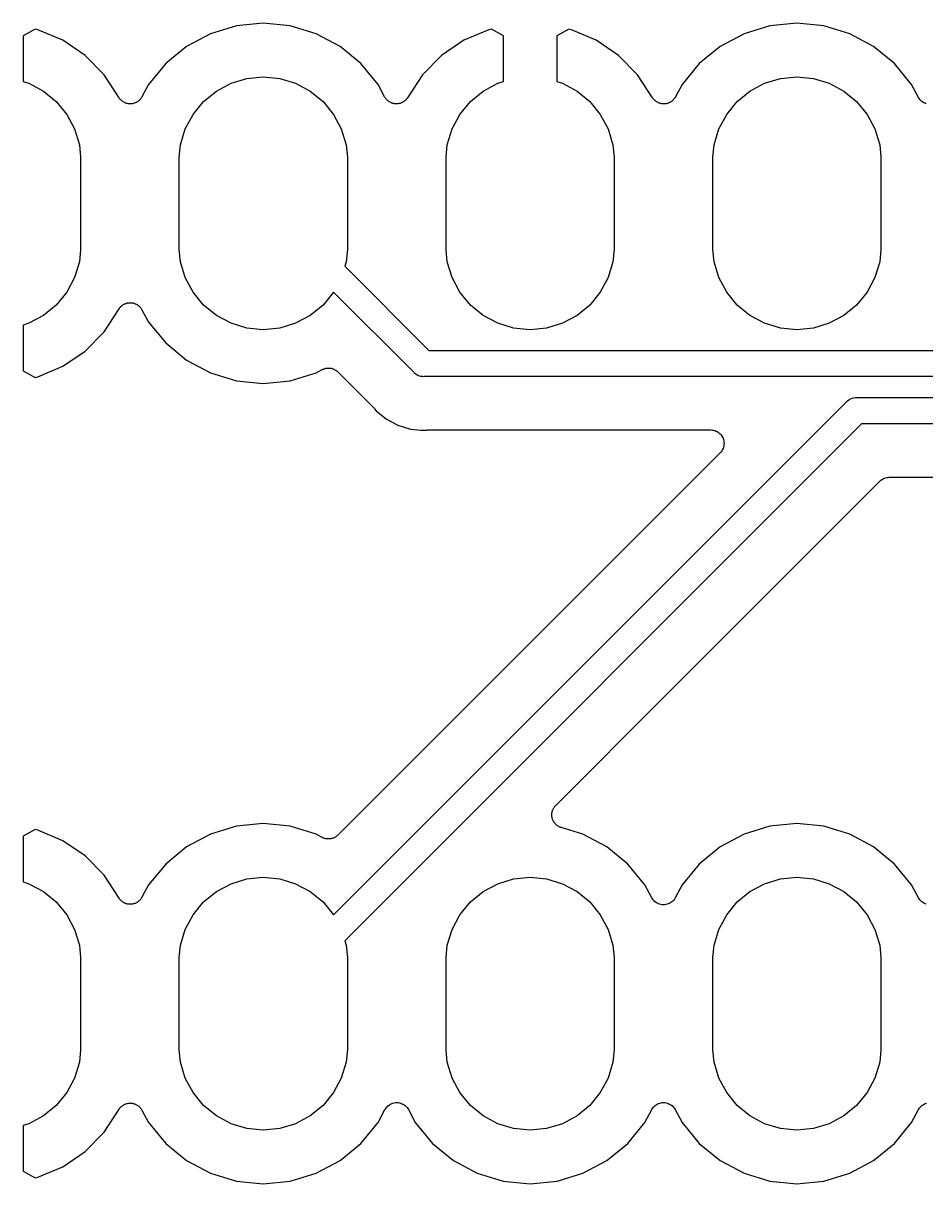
# Model space of a CAD drawing. Extents: x 20 to 116, y -135 to -20.
# Drawn here: x 27.89 to 36.48, y -45.09 to -34.04 of the extents above; entities that cross this region are included whole.
import ezdxf

# ---------------------------------------------------------------- set-up
doc = ezdxf.new("R2010")
doc.units = 0
doc.layers.add('BLACK', color=7, linetype='CONTINUOUS')

msp = doc.modelspace()

# ---------------------------------------------------------------- linework, layer by layer
at = {"layer": 'BLACK', "linetype": 'Continuous'}
for p, q in [((28.0039, -34.0971), (27.889, -34.1602)), ((28.0284, -34.1023), (28.0039, -34.0971)), ((28.2654, -34.2032), (28.0284, -34.1023)), ((29.9186, -34.0659), (29.672, -34.1407)), ((30.175, -34.0407), (29.9186, -34.0659)), ((30.4314, -34.0659), (30.175, -34.0407)), ((30.678, -34.1407), (30.4314, -34.0659)), ((32.3216, -34.1023), (32.0846, -34.2032)), ((32.3461, -34.0971), (32.3216, -34.1023)), ((32.461, -34.1602), (32.3461, -34.0971)), ((33.0839, -34.0971), (32.969, -34.1602)), ((33.1084, -34.1023), (33.0839, -34.0971)), ((33.3454, -34.2032), (33.1084, -34.1023)), ((34.9986, -34.0659), (34.752, -34.1407)), ((35.255, -34.0407), (34.9986, -34.0659)), ((35.5114, -34.0659), (35.255, -34.0407)), ((35.758, -34.1407), (35.5114, -34.0659)), ((27.889, -34.1602), (27.889, -34.5961)), ((28.478, -34.3483), (28.2654, -34.2032)), ((29.672, -34.1407), (29.4448, -34.2622)), ((30.9052, -34.2622), (30.678, -34.1407)), ((32.0846, -34.2032), (31.872, -34.3483)), ((32.461, -34.5961), (32.461, -34.1602)), ((32.969, -34.1602), (32.969, -34.5961)), ((33.558, -34.3483), (33.3454, -34.2032)), ((34.752, -34.1407), (34.5248, -34.2622)), ((35.9852, -34.2622), (35.758, -34.1407)), ((28.6582, -34.5321), (28.478, -34.3483)), ((29.4448, -34.2622), (29.2456, -34.4256)), ((31.1044, -34.4256), (30.9052, -34.2622)), ((31.872, -34.3483), (31.6918, -34.5321)), ((33.7382, -34.5321), (33.558, -34.3483)), ((34.5248, -34.2622), (34.3256, -34.4256)), ((36.1844, -34.4256), (35.9852, -34.2622)), ((29.2456, -34.4256), (29.0822, -34.6248)), ((31.2678, -34.6248), (31.1044, -34.4256)), ((34.3256, -34.4256), (34.1622, -34.6248)), ((36.3478, -34.6248), (36.1844, -34.4256)), ((28.8014, -34.7512), (28.6582, -34.5321)), ((29.8674, -34.6123), (30.0182, -34.5666)), ((30.0182, -34.5666), (30.175, -34.5511)), ((30.175, -34.5511), (30.3318, -34.5666)), ((30.3318, -34.5666), (30.4826, -34.6123)), ((31.6918, -34.5321), (31.5486, -34.7512)), ((33.8814, -34.7512), (33.7382, -34.5321)), ((34.9474, -34.6123), (35.0982, -34.5666)), ((35.0982, -34.5666), (35.255, -34.5511)), ((35.255, -34.5511), (35.4118, -34.5666)), ((35.4118, -34.5666), (35.5626, -34.6123)), ((27.889, -34.5961), (27.9426, -34.6123)), ((27.9426, -34.6123), (28.0816, -34.6866)), ((28.0816, -34.6866), (28.2034, -34.7866)), ((29.0822, -34.6248), (29.0197, -34.7416)), ((29.6066, -34.7866), (29.7284, -34.6866)), ((29.7284, -34.6866), (29.8674, -34.6123)), ((30.4826, -34.6123), (30.6216, -34.6866)), ((30.6216, -34.6866), (30.7434, -34.7866)), ((31.3303, -34.7416), (31.2678, -34.6248)), ((32.1466, -34.7866), (32.2684, -34.6866)), ((32.2684, -34.6866), (32.4074, -34.6123)), ((32.4074, -34.6123), (32.461, -34.5961)), ((32.969, -34.5961), (33.0226, -34.6123)), ((33.0226, -34.6123), (33.1616, -34.6866)), ((33.1616, -34.6866), (33.2834, -34.7866)), ((34.1622, -34.6248), (34.0997, -34.7416)), ((34.6866, -34.7866), (34.8084, -34.6866)), ((34.8084, -34.6866), (34.9474, -34.6123)), ((35.5626, -34.6123), (35.7016, -34.6866)), ((35.7016, -34.6866), (35.8234, -34.7866)), ((36.413, -34.7467), (36.3478, -34.6248)), ((28.2034, -34.7866), (28.3034, -34.9084)), ((28.8055, -34.7563), (28.8014, -34.7512)), ((28.8091, -34.7618), (28.8055, -34.7563)), ((28.8133, -34.766), (28.8091, -34.7618)), ((28.817, -34.7706), (28.8133, -34.766)), ((28.822, -34.7748), (28.817, -34.7706)), ((28.8266, -34.7794), (28.822, -34.7748)), ((28.8314, -34.7827), (28.8266, -34.7794)), ((28.836, -34.7865), (28.8314, -34.7827)), ((28.8417, -34.7897), (28.836, -34.7865)), ((28.8471, -34.7933), (28.8417, -34.7897)), ((28.8525, -34.7956), (28.8471, -34.7933)), ((28.8577, -34.7985), (28.8525, -34.7956)), ((28.8639, -34.8004), (28.8577, -34.7985)), ((28.8699, -34.803), (28.8639, -34.8004)), ((28.8757, -34.8042), (28.8699, -34.803)), ((28.9488, -34.8015), (28.9433, -34.8037)), ((28.9545, -34.7998), (28.9488, -34.8015)), ((28.9603, -34.7968), (28.9545, -34.7998)), ((28.9663, -34.7944), (28.9603, -34.7968)), ((28.9713, -34.7912), (28.9663, -34.7944)), ((28.9765, -34.7885), (28.9713, -34.7912)), ((28.9816, -34.7845), (28.9765, -34.7885)), ((28.9871, -34.7809), (28.9816, -34.7845)), ((28.9913, -34.7768), (28.9871, -34.7809)), ((28.9959, -34.7731), (28.9913, -34.7768)), ((29.0002, -34.7682), (28.9959, -34.7731)), ((29.0048, -34.7636), (29.0002, -34.7682)), ((29.0082, -34.7587), (29.0048, -34.7636)), ((29.012, -34.7543), (29.0082, -34.7587)), ((29.0152, -34.7486), (29.012, -34.7543)), ((29.0189, -34.7432), (29.0152, -34.7486)), ((29.0197, -34.7416), (29.0189, -34.7432)), ((29.5066, -34.9084), (29.6066, -34.7866)), ((30.7434, -34.7866), (30.8434, -34.9084)), ((31.3339, -34.747), (31.3303, -34.7416)), ((31.337, -34.7528), (31.3339, -34.747)), ((31.3408, -34.7573), (31.337, -34.7528)), ((31.344, -34.7622), (31.3408, -34.7573)), ((31.3486, -34.7669), (31.344, -34.7622)), ((31.3528, -34.7719), (31.3486, -34.7669)), ((31.3574, -34.7756), (31.3528, -34.7719)), ((31.3615, -34.7798), (31.3574, -34.7756)), ((31.367, -34.7834), (31.3615, -34.7798)), ((31.372, -34.7875), (31.367, -34.7834)), ((31.3772, -34.7903), (31.372, -34.7875)), ((31.3821, -34.7936), (31.3772, -34.7903)), ((31.3881, -34.7961), (31.3821, -34.7936)), ((31.3939, -34.7992), (31.3881, -34.7961)), ((31.3995, -34.8009), (31.3939, -34.7992)), ((31.405, -34.8031), (31.3995, -34.8009)), ((31.4844, -34.801), (31.4784, -34.8035)), ((31.4907, -34.7991), (31.4844, -34.801)), ((31.4959, -34.7964), (31.4907, -34.7991)), ((31.5013, -34.7942), (31.4959, -34.7964)), ((31.5068, -34.7906), (31.5013, -34.7942)), ((31.5126, -34.7875), (31.5068, -34.7906)), ((31.5171, -34.7838), (31.5126, -34.7875)), ((31.5221, -34.7805), (31.5171, -34.7838)), ((31.5267, -34.776), (31.5221, -34.7805)), ((31.5318, -34.7718), (31.5267, -34.776)), ((31.5355, -34.7673), (31.5318, -34.7718)), ((31.5397, -34.7632), (31.5355, -34.7673)), ((31.5434, -34.7578), (31.5397, -34.7632)), ((31.5476, -34.7527), (31.5434, -34.7578)), ((31.5486, -34.7512), (31.5476, -34.7527)), ((32.0466, -34.9084), (32.1466, -34.7866)), ((33.2834, -34.7866), (33.3834, -34.9084)), ((33.8855, -34.7563), (33.8814, -34.7512)), ((33.8891, -34.7618), (33.8855, -34.7563)), ((33.8933, -34.766), (33.8891, -34.7618)), ((33.897, -34.7706), (33.8933, -34.766)), ((33.902, -34.7748), (33.897, -34.7706)), ((33.9066, -34.7794), (33.902, -34.7748)), ((33.9114, -34.7827), (33.9066, -34.7794)), ((33.916, -34.7865), (33.9114, -34.7827)), ((33.9217, -34.7897), (33.916, -34.7865)), ((33.9271, -34.7933), (33.9217, -34.7897)), ((33.9325, -34.7956), (33.9271, -34.7933)), ((33.9377, -34.7985), (33.9325, -34.7956)), ((33.9439, -34.8004), (33.9377, -34.7985)), ((33.9499, -34.803), (33.9439, -34.8004)), ((33.9557, -34.8042), (33.9499, -34.803)), ((34.0288, -34.8015), (34.0233, -34.8037)), ((34.0345, -34.7998), (34.0288, -34.8015)), ((34.0403, -34.7968), (34.0345, -34.7998)), ((34.0463, -34.7944), (34.0403, -34.7968)), ((34.0513, -34.7912), (34.0463, -34.7944)), ((34.0565, -34.7885), (34.0513, -34.7912)), ((34.0616, -34.7845), (34.0565, -34.7885)), ((34.0671, -34.7809), (34.0616, -34.7845)), ((34.0713, -34.7768), (34.0671, -34.7809)), ((34.0759, -34.7731), (34.0713, -34.7768)), ((34.0802, -34.7682), (34.0759, -34.7731)), ((34.0848, -34.7636), (34.0802, -34.7682)), ((34.0882, -34.7587), (34.0848, -34.7636)), ((34.092, -34.7543), (34.0882, -34.7587)), ((34.0952, -34.7486), (34.092, -34.7543)), ((34.0989, -34.7432), (34.0952, -34.7486)), ((34.0997, -34.7416), (34.0989, -34.7432)), ((34.5866, -34.9084), (34.6866, -34.7866)), ((35.8234, -34.7866), (35.9234, -34.9084)), ((36.4197, -34.7567), (36.413, -34.7467)), ((36.4264, -34.7669), (36.4197, -34.7567)), ((36.4266, -34.7671), (36.4264, -34.7669)), ((36.4268, -34.7673), (36.4266, -34.7671)), ((36.4353, -34.7759), (36.4268, -34.7673)), ((36.4438, -34.7845), (36.4353, -34.7759)), ((36.4441, -34.7847), (36.4438, -34.7845)), ((36.4443, -34.7849), (36.4441, -34.7847)), ((36.4544, -34.7917), (36.4443, -34.7849)), ((36.4644, -34.7984), (36.4544, -34.7917)), ((36.4646, -34.7985), (36.4644, -34.7984)), ((36.4648, -34.7987), (36.4646, -34.7985)), ((36.4761, -34.8034), (36.4648, -34.7987)), ((28.3034, -34.9084), (28.3777, -35.0474)), ((28.8813, -34.806), (28.8757, -34.8042)), ((28.8878, -34.8067), (28.8813, -34.806)), ((28.8942, -34.808), (28.8878, -34.8067)), ((28.9001, -34.8081), (28.8942, -34.808)), ((28.9059, -34.8087), (28.9001, -34.8081)), ((28.9124, -34.8082), (28.9059, -34.8087)), ((28.919, -34.8082), (28.9124, -34.8082)), ((28.9248, -34.8072), (28.919, -34.8082)), ((28.9306, -34.8067), (28.9248, -34.8072)), ((28.9369, -34.8049), (28.9306, -34.8067)), ((28.9433, -34.8037), (28.9369, -34.8049)), ((29.4323, -35.0474), (29.5066, -34.9084)), ((30.8434, -34.9084), (30.9177, -35.0474)), ((31.4114, -34.8044), (31.405, -34.8031)), ((31.4176, -34.8063), (31.4114, -34.8044)), ((31.4235, -34.8069), (31.4176, -34.8063)), ((31.4293, -34.8081), (31.4235, -34.8069)), ((31.4358, -34.8081), (31.4293, -34.8081)), ((31.4423, -34.8087), (31.4358, -34.8081)), ((31.4482, -34.8082), (31.4423, -34.8087)), ((31.4541, -34.8082), (31.4482, -34.8082)), ((31.4605, -34.807), (31.4541, -34.8082)), ((31.467, -34.8063), (31.4605, -34.807)), ((31.4726, -34.8046), (31.467, -34.8063)), ((31.4784, -34.8035), (31.4726, -34.8046)), ((31.9723, -35.0474), (32.0466, -34.9084)), ((33.3834, -34.9084), (33.4577, -35.0474)), ((33.9613, -34.806), (33.9557, -34.8042)), ((33.9678, -34.8067), (33.9613, -34.806)), ((33.9742, -34.808), (33.9678, -34.8067)), ((33.9801, -34.8081), (33.9742, -34.808)), ((33.9859, -34.8087), (33.9801, -34.8081)), ((33.9924, -34.8082), (33.9859, -34.8087)), ((33.999, -34.8082), (33.9924, -34.8082)), ((34.0048, -34.8072), (33.999, -34.8082)), ((34.0106, -34.8067), (34.0048, -34.8072)), ((34.0169, -34.8049), (34.0106, -34.8067)), ((34.0233, -34.8037), (34.0169, -34.8049)), ((34.5123, -35.0474), (34.5866, -34.9084)), ((35.9234, -34.9084), (35.9977, -35.0474)), ((36.4872, -34.8081), (36.4761, -34.8034)), ((28.3777, -35.0474), (28.4234, -35.1982)), ((29.3866, -35.1982), (29.4323, -35.0474)), ((30.9177, -35.0474), (30.9634, -35.1982)), ((31.9266, -35.1982), (31.9723, -35.0474)), ((33.4577, -35.0474), (33.5034, -35.1982)), ((34.4666, -35.1982), (34.5123, -35.0474)), ((35.9977, -35.0474), (36.0434, -35.1982)), ((28.4234, -35.1982), (28.435, -35.3157)), ((29.375, -35.3157), (29.3866, -35.1982)), ((30.9634, -35.1982), (30.975, -35.3157)), ((31.915, -35.3157), (31.9266, -35.1982)), ((33.5034, -35.1982), (33.515, -35.3157)), ((34.455, -35.3157), (34.4666, -35.1982)), ((36.0434, -35.1982), (36.055, -35.3157)), ((28.435, -35.3157), (28.435, -36.1943)), ((29.375, -36.1943), (29.375, -35.3157)), ((30.975, -35.3157), (30.975, -36.1943)), ((31.915, -36.1943), (31.915, -35.3157)), ((33.515, -35.3157), (33.515, -36.1943)), ((34.455, -36.1943), (34.455, -35.3157)), ((36.055, -35.3157), (36.055, -36.1943)), ((28.435, -36.1943), (28.4234, -36.3118)), ((29.3866, -36.3118), (29.375, -36.1943)), ((30.975, -36.1943), (30.9634, -36.3118)), ((31.9266, -36.3118), (31.915, -36.1943)), ((33.515, -36.1943), (33.5034, -36.3118)), ((34.4666, -36.3118), (34.455, -36.1943)), ((36.055, -36.1943), (36.0434, -36.3118)), ((28.4234, -36.3118), (28.3777, -36.4626)), ((29.4323, -36.4626), (29.3866, -36.3118)), ((30.9634, -36.3118), (30.9507, -36.3539)), ((31.9723, -36.4626), (31.9266, -36.3118)), ((33.5034, -36.3118), (33.4577, -36.4626)), ((34.5123, -36.4626), (34.4666, -36.3118)), ((36.0434, -36.3118), (35.9977, -36.4626)), ((30.9507, -36.3539), (31.7518, -37.155)), ((28.3777, -36.4626), (28.3034, -36.6016)), ((29.5066, -36.6016), (29.4323, -36.4626)), ((32.0466, -36.6016), (31.9723, -36.4626)), ((33.4577, -36.4626), (33.3834, -36.6016)), ((34.5866, -36.6016), (34.5123, -36.4626)), ((35.9977, -36.4626), (35.9234, -36.6016)), ((28.3034, -36.6016), (28.2034, -36.7234)), ((29.6066, -36.7234), (29.5066, -36.6016)), ((30.8434, -36.6016), (30.7434, -36.7234)), ((30.8439, -36.6007), (30.8434, -36.6016)), ((31.6073, -37.3641), (30.8439, -36.6007)), ((32.1466, -36.7234), (32.0466, -36.6016)), ((33.3834, -36.6016), (33.2834, -36.7234)), ((34.6866, -36.7234), (34.5866, -36.6016)), ((35.9234, -36.6016), (35.8234, -36.7234)), ((28.2034, -36.7234), (28.0816, -36.8234)), ((28.6582, -36.9779), (28.8014, -36.7587)), ((28.8014, -36.7587), (28.8024, -36.7573)), ((28.8024, -36.7573), (28.8066, -36.7522)), ((28.8066, -36.7522), (28.8103, -36.7468)), ((28.8103, -36.7468), (28.8145, -36.7427)), ((28.8145, -36.7427), (28.8182, -36.7382)), ((28.8182, -36.7382), (28.8233, -36.734)), ((28.8233, -36.734), (28.8279, -36.7295)), ((28.8279, -36.7295), (28.8329, -36.7262)), ((28.8329, -36.7262), (28.8374, -36.7225)), ((28.8374, -36.7225), (28.8432, -36.7194)), ((28.8432, -36.7194), (28.8487, -36.7158)), ((28.8487, -36.7158), (28.8541, -36.7136)), ((28.8541, -36.7136), (28.8593, -36.7109)), ((28.8593, -36.7109), (28.8656, -36.709)), ((28.8656, -36.709), (28.8716, -36.7065)), ((28.8716, -36.7065), (28.8774, -36.7054)), ((28.8774, -36.7054), (28.883, -36.7037)), ((28.883, -36.7037), (28.8895, -36.703)), ((28.8895, -36.703), (28.8959, -36.7018)), ((28.8959, -36.7018), (28.9018, -36.7018)), ((28.9018, -36.7018), (28.9077, -36.7013)), ((28.9077, -36.7013), (28.9142, -36.7019)), ((28.9142, -36.7019), (28.9207, -36.7019)), ((28.9207, -36.7019), (28.9265, -36.7031)), ((28.9265, -36.7031), (28.9324, -36.7037)), ((28.9324, -36.7037), (28.9386, -36.7056)), ((28.9386, -36.7056), (28.945, -36.7069)), ((28.945, -36.7069), (28.9505, -36.7091)), ((28.9505, -36.7091), (28.9561, -36.7108)), ((28.9561, -36.7108), (28.9619, -36.7139)), ((28.9619, -36.7139), (28.9679, -36.7164)), ((28.9679, -36.7164), (28.9728, -36.7197)), ((28.9728, -36.7197), (28.978, -36.7225)), ((28.978, -36.7225), (28.9831, -36.7266)), ((28.9831, -36.7266), (28.9885, -36.7302)), ((28.9885, -36.7302), (28.9926, -36.7344)), ((28.9926, -36.7344), (28.9972, -36.7381)), ((28.9972, -36.7381), (29.0014, -36.7432)), ((29.0014, -36.7432), (29.006, -36.7478)), ((29.006, -36.7478), (29.0092, -36.7527)), ((29.0092, -36.7527), (29.013, -36.7572)), ((29.013, -36.7572), (29.0161, -36.763)), ((29.0161, -36.763), (29.0197, -36.7684)), ((29.0197, -36.7684), (29.0822, -36.8852)), ((29.7284, -36.8234), (29.6066, -36.7234)), ((30.7434, -36.7234), (30.6216, -36.8234)), ((32.2684, -36.8234), (32.1466, -36.7234)), ((33.2834, -36.7234), (33.1616, -36.8234)), ((34.8084, -36.8234), (34.6866, -36.7234)), ((35.8234, -36.7234), (35.7016, -36.8234)), ((27.9426, -36.8977), (27.889, -36.9139)), ((28.0816, -36.8234), (27.9426, -36.8977)), ((29.0822, -36.8852), (29.2456, -37.0844)), ((29.8674, -36.8977), (29.7284, -36.8234)), ((30.0182, -36.9434), (29.8674, -36.8977)), ((30.4826, -36.8977), (30.3318, -36.9434)), ((30.6216, -36.8234), (30.4826, -36.8977)), ((32.4074, -36.8977), (32.2684, -36.8234)), ((32.5582, -36.9434), (32.4074, -36.8977)), ((33.0226, -36.8977), (32.8718, -36.9434)), ((33.1616, -36.8234), (33.0226, -36.8977)), ((34.9474, -36.8977), (34.8084, -36.8234)), ((35.0982, -36.9434), (34.9474, -36.8977)), ((35.5626, -36.8977), (35.4118, -36.9434)), ((35.7016, -36.8234), (35.5626, -36.8977)), ((27.889, -36.9139), (27.889, -37.3498)), ((28.478, -37.1617), (28.6582, -36.9779)), ((30.175, -36.9589), (30.0182, -36.9434)), ((30.3318, -36.9434), (30.175, -36.9589)), ((32.715, -36.9589), (32.5582, -36.9434)), ((32.8718, -36.9434), (32.715, -36.9589)), ((35.255, -36.9589), (35.0982, -36.9434)), ((35.4118, -36.9434), (35.255, -36.9589)), ((29.2456, -37.0844), (29.4448, -37.2478)), ((28.2654, -37.3068), (28.478, -37.1617)), ((31.7518, -37.155), (38.2092, -37.155)), ((28.0284, -37.4077), (28.2654, -37.3068)), ((29.4448, -37.2478), (29.672, -37.3693)), ((30.678, -37.3693), (30.7357, -37.3384)), ((30.7357, -37.3384), (30.7373, -37.3376)), ((30.7373, -37.3376), (30.7426, -37.3355)), ((30.7426, -37.3355), (30.7476, -37.3328)), ((30.7476, -37.3328), (30.7541, -37.3309)), ((30.7541, -37.3309), (30.7603, -37.3284)), ((30.7603, -37.3284), (30.7659, -37.3274)), ((30.7659, -37.3274), (30.7714, -37.3257)), ((30.7714, -37.3257), (30.7781, -37.3251)), ((30.7781, -37.3251), (30.7847, -37.3239)), ((30.7847, -37.3239), (30.7904, -37.3239)), ((30.7904, -37.3239), (30.796, -37.3234)), ((30.796, -37.3234), (30.8028, -37.3241)), ((30.8028, -37.3241), (30.8095, -37.3242)), ((30.8095, -37.3242), (30.815, -37.3253)), ((30.815, -37.3253), (30.8207, -37.3259)), ((30.8207, -37.3259), (30.8272, -37.3279)), ((30.8272, -37.3279), (30.8337, -37.3293)), ((30.8337, -37.3293), (30.839, -37.3315)), ((30.839, -37.3315), (30.8444, -37.3332)), ((30.8444, -37.3332), (30.8503, -37.3363)), ((30.8503, -37.3363), (30.8565, -37.339)), ((30.8565, -37.339), (30.8612, -37.3422)), ((30.8612, -37.3422), (30.8663, -37.3449)), ((27.889, -37.3498), (28.0039, -37.4129)), ((28.0039, -37.4129), (28.0284, -37.4077)), ((29.672, -37.3693), (29.9186, -37.4441)), ((29.9186, -37.4441), (30.175, -37.4693)), ((30.175, -37.4693), (30.4314, -37.4441)), ((30.4314, -37.4441), (30.678, -37.3693)), ((30.8663, -37.3449), (30.8715, -37.3492)), ((30.8715, -37.3492), (30.877, -37.3529)), ((30.877, -37.3529), (30.881, -37.357)), ((30.881, -37.357), (30.8854, -37.3606)), ((30.8854, -37.3606), (31.226, -37.7012)), ((31.6112, -37.3688), (31.6073, -37.3641)), ((31.616, -37.3727), (31.6112, -37.3688)), ((31.6302, -37.3844), (31.616, -37.3727)), ((31.647, -37.3934), (31.6302, -37.3844)), ((31.6519, -37.3961), (31.647, -37.3934)), ((31.6755, -37.4032), (31.6519, -37.3961)), ((31.6939, -37.405), (31.6755, -37.4032)), ((31.7, -37.4056), (31.6939, -37.405)), ((31.6939, -37.405), (31.6939, -37.405)), ((31.7061, -37.405), (31.7, -37.4056)), ((38.2549, -37.405), (31.7061, -37.405)), ((30.8439, -42.5293), (35.7273, -37.646)), ((35.7273, -37.646), (35.7312, -37.6412)), ((35.7312, -37.6412), (35.7376, -37.636)), ((35.7376, -37.636), (35.7502, -37.6256)), ((35.7502, -37.6256), (35.7719, -37.614)), ((35.7719, -37.614), (35.7731, -37.6136)), ((35.7731, -37.6136), (35.7955, -37.6068)), ((35.7955, -37.6068), (35.8138, -37.605)), ((35.8138, -37.605), (35.8139, -37.605)), ((35.8139, -37.605), (35.82, -37.6044)), ((35.82, -37.6044), (35.8261, -37.605)), ((35.8261, -37.605), (40.9282, -37.605)), ((31.226, -37.7012), (31.2273, -37.7025)), ((31.2273, -37.7025), (31.2306, -37.7067)), ((31.2306, -37.7067), (31.2344, -37.7104)), ((31.2344, -37.7104), (31.2502, -37.7298)), ((31.2502, -37.7298), (31.3466, -37.8089)), ((35.8718, -37.855), (30.9507, -42.7761)), ((31.3466, -37.8089), (31.4566, -37.8677)), ((31.4566, -37.8677), (31.5759, -37.9039)), ((40.9739, -37.855), (35.8718, -37.855)), ((31.5759, -37.9039), (31.6751, -37.9136)), ((31.6751, -37.9136), (31.6751, -37.9136)), ((31.6751, -37.9136), (31.7, -37.9161)), ((31.7, -37.9161), (31.7249, -37.9136)), ((31.7249, -37.9136), (31.7267, -37.9135)), ((31.7267, -37.9135), (31.732, -37.9135)), ((31.732, -37.9135), (31.7373, -37.913)), ((31.7373, -37.913), (34.4352, -37.913)), ((34.4352, -37.913), (34.4365, -37.913)), ((34.4365, -37.913), (34.4365, -37.913)), ((34.4365, -37.913), (34.4365, -37.913)), ((34.4365, -37.913), (34.437, -37.913)), ((34.437, -37.913), (34.449, -37.9144)), ((34.449, -37.9144), (34.4612, -37.9157)), ((34.4612, -37.9157), (34.4614, -37.9158)), ((34.4614, -37.9158), (34.4616, -37.9158)), ((34.4616, -37.9158), (34.4731, -37.9194)), ((34.4731, -37.9194), (34.4848, -37.9231)), ((34.4848, -37.9231), (34.485, -37.9232)), ((34.485, -37.9232), (34.4852, -37.9233)), ((34.4852, -37.9233), (34.4959, -37.9291)), ((34.4959, -37.9291), (34.5066, -37.935)), ((34.5066, -37.935), (34.5067, -37.9351)), ((34.5067, -37.9351), (34.5069, -37.9352)), ((34.5069, -37.9352), (34.5161, -37.9429)), ((34.5161, -37.9429), (34.5256, -37.9508)), ((34.5256, -37.9508), (34.5258, -37.951)), ((34.5258, -37.951), (34.5259, -37.9512)), ((34.5259, -37.9512), (34.5334, -37.9604)), ((34.5334, -37.9604), (34.5412, -37.9701)), ((34.5412, -37.9701), (34.5413, -37.9703)), ((34.5413, -37.9703), (34.5415, -37.9705)), ((34.5415, -37.9705), (34.547, -37.9811)), ((34.547, -37.9811), (34.5528, -37.992)), ((34.5528, -37.992), (34.5528, -37.9922)), ((34.5528, -37.9922), (34.5529, -37.9924)), ((34.5529, -37.9924), (34.5563, -38.0038)), ((34.5563, -38.0038), (34.5599, -38.0158)), ((34.5405, -38.111), (34.5327, -38.1204)), ((34.5406, -38.1108), (34.5405, -38.111)), ((34.5407, -38.1107), (34.5406, -38.1108)), ((34.5465, -38.1), (34.5407, -38.1107)), ((34.5523, -38.0892), (34.5465, -38.1)), ((34.5524, -38.0888), (34.5523, -38.089)), ((34.5523, -38.089), (34.5523, -38.0892)), ((34.556, -38.0771), (34.5524, -38.0888)), ((34.5596, -38.0655), (34.556, -38.0771)), ((34.5597, -38.0651), (34.5596, -38.0653)), ((34.5596, -38.0653), (34.5596, -38.0655)), ((34.5609, -38.0529), (34.5597, -38.0651)), ((34.5599, -38.0158), (34.5599, -38.016)), ((34.5599, -38.016), (34.5599, -38.0162)), ((34.5599, -38.0162), (34.561, -38.0281)), ((34.5622, -38.0409), (34.5609, -38.0529)), ((34.561, -38.0281), (34.5622, -38.0405)), ((34.5622, -38.0405), (34.5622, -38.0407)), ((34.5622, -38.0407), (34.5622, -38.0409)), ((34.525, -38.1298), (30.8854, -41.7694)), ((34.5327, -38.1204), (34.525, -38.1298)), ((33.986, -40.4592), (36.045, -38.4002)), ((36.045, -38.4002), (36.0453, -38.3999)), ((36.0453, -38.3999), (36.0462, -38.399)), ((36.0453, -38.3999), (36.0453, -38.3999)), ((36.0453, -38.3999), (36.0453, -38.3999)), ((36.0462, -38.399), (36.0554, -38.3916)), ((36.0554, -38.3916), (36.0645, -38.3842)), ((36.0645, -38.3842), (36.0651, -38.3839)), ((36.0651, -38.3839), (36.0656, -38.3835)), ((36.0656, -38.3835), (36.076, -38.3781)), ((36.076, -38.3781), (36.0864, -38.3726)), ((36.0864, -38.3726), (36.087, -38.3724)), ((36.087, -38.3724), (36.0876, -38.3721)), ((36.0876, -38.3721), (36.0989, -38.3688)), ((36.0989, -38.3688), (36.1101, -38.3654)), ((36.1101, -38.3654), (36.1108, -38.3654)), ((36.1108, -38.3654), (36.1114, -38.3652)), ((36.1114, -38.3652), (36.1231, -38.3642)), ((36.1231, -38.3642), (36.1348, -38.363)), ((36.1348, -38.363), (40.9427, -38.363)), ((32.9585, -41.4867), (33.986, -40.4592)), ((32.9257, -41.5452), (32.927, -41.5388)), ((32.927, -41.5388), (32.9293, -41.5334)), ((32.9293, -41.5334), (32.931, -41.5277)), ((32.931, -41.5277), (32.9341, -41.522)), ((32.9341, -41.522), (32.9366, -41.516)), ((32.9366, -41.516), (32.9399, -41.5111)), ((32.9399, -41.5111), (32.9427, -41.5059)), ((32.9427, -41.5059), (32.9469, -41.5008)), ((32.9469, -41.5008), (32.9505, -41.4954)), ((32.9505, -41.4954), (32.9547, -41.4913)), ((32.9547, -41.4913), (32.9585, -41.4867)), ((32.9213, -41.5761), (32.9219, -41.5696)), ((32.9218, -41.582), (32.9213, -41.5761)), ((32.9218, -41.5879), (32.9218, -41.582)), ((32.923, -41.5943), (32.9218, -41.5879)), ((32.9219, -41.5696), (32.922, -41.5631)), ((32.922, -41.5631), (32.9232, -41.5573)), ((32.9236, -41.6008), (32.923, -41.5943)), ((32.9232, -41.5573), (32.9238, -41.5514)), ((32.9253, -41.6064), (32.9236, -41.6008)), ((32.9238, -41.5514), (32.9257, -41.5452)), ((32.9264, -41.6122), (32.9253, -41.6064)), ((32.9288, -41.6183), (32.9264, -41.6122)), ((32.9307, -41.6245), (32.9288, -41.6183)), ((32.9334, -41.6297), (32.9307, -41.6245)), ((32.9356, -41.6352), (32.9334, -41.6297)), ((32.9392, -41.6407), (32.9356, -41.6352)), ((32.9422, -41.6464), (32.9392, -41.6407)), ((32.946, -41.651), (32.9422, -41.6464)), ((32.9492, -41.656), (32.946, -41.651)), ((28.0039, -41.7171), (27.889, -41.7802)), ((28.0284, -41.7223), (28.0039, -41.7171)), ((28.2654, -41.8232), (28.0284, -41.7223)), ((29.672, -41.7607), (29.4448, -41.8822)), ((29.9186, -41.6859), (29.672, -41.7607)), ((30.175, -41.6607), (29.9186, -41.6859)), ((30.4314, -41.6859), (30.175, -41.6607)), ((30.678, -41.7607), (30.4314, -41.6859)), ((30.7357, -41.7916), (30.678, -41.7607)), ((32.9537, -41.6606), (32.9492, -41.656)), ((32.9578, -41.6657), (32.9537, -41.6606)), ((32.9624, -41.6695), (32.9578, -41.6657)), ((32.9665, -41.6737), (32.9624, -41.6695)), ((32.9719, -41.6774), (32.9665, -41.6737)), ((32.9769, -41.6816), (32.9719, -41.6774)), ((32.9821, -41.6844), (32.9769, -41.6816)), ((32.9869, -41.6877), (32.9821, -41.6844)), ((32.9929, -41.6903), (32.9869, -41.6877)), ((32.9987, -41.6934), (32.9929, -41.6903)), ((33.0043, -41.6952), (32.9987, -41.6934)), ((33.0097, -41.6975), (33.0043, -41.6952)), ((33.0114, -41.6981), (33.0097, -41.6975)), ((33.218, -41.7607), (33.0114, -41.6981)), ((33.4452, -41.8822), (33.218, -41.7607)), ((34.752, -41.7607), (34.5248, -41.8822)), ((34.9986, -41.6859), (34.752, -41.7607)), ((35.255, -41.6607), (34.9986, -41.6859)), ((35.5114, -41.6859), (35.255, -41.6607)), ((35.758, -41.7607), (35.5114, -41.6859)), ((35.9852, -41.8822), (35.758, -41.7607)), ((27.889, -41.7802), (27.889, -42.2161)), ((28.478, -41.9683), (28.2654, -41.8232)), ((30.741, -41.7938), (30.7357, -41.7916)), ((30.746, -41.7965), (30.741, -41.7938)), ((30.7524, -41.7985), (30.746, -41.7965)), ((30.7586, -41.8011), (30.7524, -41.7985)), ((30.7642, -41.8022), (30.7586, -41.8011)), ((30.7696, -41.8039), (30.7642, -41.8022)), ((30.7763, -41.8046), (30.7696, -41.8039)), ((30.7829, -41.806), (30.7763, -41.8046)), ((30.7886, -41.806), (30.7829, -41.806)), ((30.7943, -41.8066), (30.7886, -41.806)), ((30.801, -41.806), (30.7943, -41.8066)), ((30.8077, -41.806), (30.801, -41.806)), ((30.8133, -41.8049), (30.8077, -41.806)), ((30.819, -41.8044), (30.8133, -41.8049)), ((30.8254, -41.8025), (30.819, -41.8044)), ((30.832, -41.8013), (30.8254, -41.8025)), ((30.8373, -41.7991), (30.832, -41.8013)), ((30.8428, -41.7975), (30.8373, -41.7991)), ((30.8488, -41.7944), (30.8428, -41.7975)), ((30.855, -41.7919), (30.8488, -41.7944)), ((30.8597, -41.7887), (30.855, -41.7919)), ((30.8648, -41.7861), (30.8597, -41.7887)), ((30.87, -41.7819), (30.8648, -41.7861)), ((30.8757, -41.7782), (30.87, -41.7819)), ((30.8797, -41.7742), (30.8757, -41.7782)), ((30.8841, -41.7706), (30.8797, -41.7742)), ((30.8854, -41.7694), (30.8841, -41.7706)), ((28.6582, -42.1521), (28.478, -41.9683)), ((29.4448, -41.8822), (29.2456, -42.0456)), ((33.6444, -42.0456), (33.4452, -41.8822)), ((34.5248, -41.8822), (34.3256, -42.0456)), ((36.1844, -42.0456), (35.9852, -41.8822)), ((29.2456, -42.0456), (29.0822, -42.2448)), ((33.8078, -42.2448), (33.6444, -42.0456)), ((34.3256, -42.0456), (34.1622, -42.2448)), ((36.3478, -42.2448), (36.1844, -42.0456)), ((28.8014, -42.3712), (28.6582, -42.1521)), ((29.8674, -42.2323), (30.0182, -42.1866)), ((30.0182, -42.1866), (30.175, -42.1711)), ((30.175, -42.1711), (30.3318, -42.1866)), ((30.3318, -42.1866), (30.4826, -42.2323)), ((32.4074, -42.2323), (32.5582, -42.1866)), ((32.5582, -42.1866), (32.715, -42.1711)), ((32.715, -42.1711), (32.8718, -42.1866)), ((32.8718, -42.1866), (33.0226, -42.2323)), ((34.9474, -42.2323), (35.0982, -42.1866)), ((35.0982, -42.1866), (35.255, -42.1711)), ((35.255, -42.1711), (35.4118, -42.1866)), ((35.4118, -42.1866), (35.5626, -42.2323)), ((27.889, -42.2161), (27.9426, -42.2323)), ((27.9426, -42.2323), (28.0816, -42.3066)), ((28.0816, -42.3066), (28.2034, -42.4066)), ((29.0822, -42.2448), (29.0197, -42.3616)), ((29.6066, -42.4066), (29.7284, -42.3066)), ((29.7284, -42.3066), (29.8674, -42.2323)), ((30.4826, -42.2323), (30.6216, -42.3066)), ((30.6216, -42.3066), (30.7434, -42.4066)), ((32.1466, -42.4066), (32.2684, -42.3066)), ((32.2684, -42.3066), (32.4074, -42.2323)), ((33.0226, -42.2323), (33.1616, -42.3066)), ((33.1616, -42.3066), (33.2834, -42.4066)), ((33.873, -42.3667), (33.8078, -42.2448)), ((34.1622, -42.2448), (34.097, -42.3667)), ((34.6866, -42.4066), (34.8084, -42.3066)), ((34.8084, -42.3066), (34.9474, -42.2323)), ((35.5626, -42.2323), (35.7016, -42.3066)), ((35.7016, -42.3066), (35.8234, -42.4066)), ((36.413, -42.3667), (36.3478, -42.2448)), ((28.2034, -42.4066), (28.3034, -42.5284)), ((28.8055, -42.3763), (28.8014, -42.3712)), ((28.8091, -42.3818), (28.8055, -42.3763)), ((28.8133, -42.386), (28.8091, -42.3818)), ((28.817, -42.3906), (28.8133, -42.386)), ((28.822, -42.3948), (28.817, -42.3906)), ((28.8266, -42.3994), (28.822, -42.3948)), ((28.8314, -42.4027), (28.8266, -42.3994)), ((28.836, -42.4065), (28.8314, -42.4027)), ((28.8417, -42.4097), (28.836, -42.4065)), ((28.8471, -42.4133), (28.8417, -42.4097)), ((28.8525, -42.4156), (28.8471, -42.4133)), ((28.8577, -42.4185), (28.8525, -42.4156)), ((28.8639, -42.4204), (28.8577, -42.4185)), ((28.8699, -42.423), (28.8639, -42.4204)), ((28.8757, -42.4242), (28.8699, -42.423)), ((28.8813, -42.426), (28.8757, -42.4242)), ((28.8878, -42.4267), (28.8813, -42.426)), ((28.9369, -42.4249), (28.9306, -42.4267)), ((28.9433, -42.4237), (28.9369, -42.4249)), ((28.9488, -42.4215), (28.9433, -42.4237)), ((28.9545, -42.4198), (28.9488, -42.4215)), ((28.9603, -42.4168), (28.9545, -42.4198)), ((28.9663, -42.4144), (28.9603, -42.4168)), ((28.9713, -42.4112), (28.9663, -42.4144)), ((28.9765, -42.4085), (28.9713, -42.4112)), ((28.9816, -42.4045), (28.9765, -42.4085)), ((28.9871, -42.4009), (28.9816, -42.4045)), ((28.9913, -42.3968), (28.9871, -42.4009)), ((28.9959, -42.3931), (28.9913, -42.3968)), ((29.0002, -42.3882), (28.9959, -42.3931)), ((29.0048, -42.3836), (29.0002, -42.3882)), ((29.0082, -42.3787), (29.0048, -42.3836)), ((29.012, -42.3743), (29.0082, -42.3787)), ((29.0152, -42.3686), (29.012, -42.3743)), ((29.0189, -42.3632), (29.0152, -42.3686)), ((29.0197, -42.3616), (29.0189, -42.3632)), ((29.5066, -42.5284), (29.6066, -42.4066)), ((30.7434, -42.4066), (30.8434, -42.5284)), ((32.0466, -42.5284), (32.1466, -42.4066)), ((33.2834, -42.4066), (33.3834, -42.5284)), ((33.8797, -42.3767), (33.873, -42.3667)), ((33.8864, -42.3869), (33.8797, -42.3767)), ((33.8866, -42.3871), (33.8864, -42.3869)), ((33.8868, -42.3873), (33.8866, -42.3871)), ((33.8953, -42.396), (33.8868, -42.3873)), ((33.9038, -42.4045), (33.8953, -42.396)), ((33.9041, -42.4047), (33.9038, -42.4045)), ((33.9043, -42.4049), (33.9041, -42.4047)), ((33.9144, -42.4117), (33.9043, -42.4049)), ((33.9244, -42.4184), (33.9144, -42.4117)), ((33.9246, -42.4185), (33.9244, -42.4184)), ((33.9248, -42.4187), (33.9246, -42.4185)), ((33.9361, -42.4234), (33.9248, -42.4187)), ((33.9472, -42.4281), (33.9361, -42.4234)), ((34.0325, -42.424), (34.0211, -42.4286)), ((34.0436, -42.4195), (34.0325, -42.424)), ((34.0438, -42.4194), (34.0436, -42.4195)), ((34.0441, -42.4193), (34.0438, -42.4194)), ((34.0542, -42.4126), (34.0441, -42.4193)), ((34.0644, -42.406), (34.0542, -42.4126)), ((34.0646, -42.4058), (34.0644, -42.406)), ((34.0648, -42.4057), (34.0646, -42.4058)), ((34.0734, -42.3972), (34.0648, -42.4057)), ((34.0821, -42.3887), (34.0734, -42.3972)), ((34.0823, -42.3885), (34.0821, -42.3887)), ((34.0825, -42.3883), (34.0823, -42.3885)), ((34.0893, -42.3782), (34.0825, -42.3883)), ((34.0962, -42.3683), (34.0893, -42.3782)), ((34.0964, -42.3678), (34.0962, -42.3683)), ((34.097, -42.3667), (34.0964, -42.3678)), ((34.0964, -42.3678), (34.0964, -42.3678)), ((34.0964, -42.3678), (34.0964, -42.3678)), ((34.5866, -42.5284), (34.6866, -42.4066)), ((35.8234, -42.4066), (35.9234, -42.5284)), ((36.4197, -42.3767), (36.413, -42.3667)), ((36.4264, -42.3869), (36.4197, -42.3767)), ((36.4266, -42.3871), (36.4264, -42.3869)), ((36.4268, -42.3873), (36.4266, -42.3871)), ((36.4353, -42.396), (36.4268, -42.3873)), ((36.4438, -42.4045), (36.4353, -42.396)), ((36.4441, -42.4047), (36.4438, -42.4045)), ((36.4443, -42.4049), (36.4441, -42.4047)), ((36.4544, -42.4117), (36.4443, -42.4049)), ((36.4644, -42.4184), (36.4544, -42.4117)), ((36.4646, -42.4185), (36.4644, -42.4184)), ((36.4648, -42.4187), (36.4646, -42.4185)), ((36.4761, -42.4234), (36.4648, -42.4187)), ((36.4872, -42.4281), (36.4761, -42.4234)), ((28.3034, -42.5284), (28.3777, -42.6674)), ((28.8942, -42.428), (28.8878, -42.4267)), ((28.9001, -42.4281), (28.8942, -42.428)), ((28.9059, -42.4287), (28.9001, -42.4281)), ((28.9124, -42.4282), (28.9059, -42.4287)), ((28.919, -42.4282), (28.9124, -42.4282)), ((28.9248, -42.4272), (28.919, -42.4282)), ((28.9306, -42.4267), (28.9248, -42.4272)), ((29.4323, -42.6674), (29.5066, -42.5284)), ((30.8434, -42.5284), (30.8439, -42.5293)), ((31.9723, -42.6674), (32.0466, -42.5284)), ((33.3834, -42.5284), (33.4577, -42.6674)), ((33.9474, -42.4282), (33.9472, -42.4281)), ((33.9477, -42.4283), (33.9474, -42.4282)), ((33.9597, -42.4307), (33.9477, -42.4283)), ((33.9714, -42.4331), (33.9597, -42.4307)), ((33.9717, -42.4331), (33.9714, -42.4331)), ((33.972, -42.4332), (33.9717, -42.4331)), ((33.9842, -42.4332), (33.972, -42.4332)), ((33.9962, -42.4334), (33.9842, -42.4332)), ((33.9965, -42.4333), (33.9962, -42.4334)), ((33.9968, -42.4333), (33.9965, -42.4333)), ((34.0088, -42.431), (33.9968, -42.4333)), ((34.0206, -42.4288), (34.0088, -42.431)), ((34.0208, -42.4287), (34.0206, -42.4288)), ((34.0211, -42.4286), (34.0208, -42.4287)), ((34.5123, -42.6674), (34.5866, -42.5284)), ((35.9234, -42.5284), (35.9977, -42.6674)), ((28.3777, -42.6674), (28.4234, -42.8182)), ((29.3866, -42.8182), (29.4323, -42.6674)), ((31.9266, -42.8182), (31.9723, -42.6674)), ((33.4577, -42.6674), (33.5034, -42.8182)), ((34.4666, -42.8182), (34.5123, -42.6674)), ((35.9977, -42.6674), (36.0434, -42.8182)), ((28.4234, -42.8182), (28.435, -42.9357)), ((29.375, -42.9357), (29.3866, -42.8182)), ((30.9507, -42.7761), (30.9634, -42.8182)), ((30.9634, -42.8182), (30.975, -42.9357)), ((31.915, -42.9357), (31.9266, -42.8182)), ((33.5034, -42.8182), (33.515, -42.9357)), ((34.455, -42.9357), (34.4666, -42.8182)), ((36.0434, -42.8182), (36.055, -42.9357)), ((28.435, -42.9357), (28.435, -43.8143)), ((29.375, -43.8143), (29.375, -42.9357)), ((30.975, -42.9357), (30.975, -43.8143)), ((31.915, -43.8143), (31.915, -42.9357)), ((33.515, -42.9357), (33.515, -43.8143)), ((34.455, -43.8143), (34.455, -42.9357)), ((36.055, -42.9357), (36.055, -43.8143)), ((28.435, -43.8143), (28.4234, -43.9318)), ((29.3866, -43.9318), (29.375, -43.8143)), ((30.975, -43.8143), (30.9634, -43.9318)), ((31.9266, -43.9318), (31.915, -43.8143)), ((33.515, -43.8143), (33.5034, -43.9318)), ((34.4666, -43.9318), (34.455, -43.8143)), ((36.055, -43.8143), (36.0434, -43.9318)), ((28.4234, -43.9318), (28.3777, -44.0826)), ((29.4323, -44.0826), (29.3866, -43.9318)), ((30.9634, -43.9318), (30.9177, -44.0826)), ((31.9723, -44.0826), (31.9266, -43.9318)), ((33.5034, -43.9318), (33.4577, -44.0826)), ((34.5123, -44.0826), (34.4666, -43.9318)), ((36.0434, -43.9318), (35.9977, -44.0826)), ((28.3777, -44.0826), (28.3034, -44.2216)), ((29.5066, -44.2216), (29.4323, -44.0826)), ((30.9177, -44.0826), (30.8434, -44.2216)), ((32.0466, -44.2216), (31.9723, -44.0826)), ((33.4577, -44.0826), (33.3834, -44.2216)), ((34.5866, -44.2216), (34.5123, -44.0826)), ((35.9977, -44.0826), (35.9234, -44.2216)), ((28.3034, -44.2216), (28.2034, -44.3434)), ((29.6066, -44.3434), (29.5066, -44.2216)), ((30.8434, -44.2216), (30.7434, -44.3434)), ((32.1466, -44.3434), (32.0466, -44.2216)), ((33.3834, -44.2216), (33.2834, -44.3434)), ((34.6866, -44.3434), (34.5866, -44.2216)), ((35.9234, -44.2216), (35.8234, -44.3434)), ((28.2034, -44.3434), (28.0816, -44.4434)), ((28.6582, -44.5979), (28.8014, -44.3787)), ((28.8014, -44.3787), (28.8024, -44.3773)), ((28.8024, -44.3773), (28.8066, -44.3722)), ((28.8066, -44.3722), (28.8103, -44.3668)), ((28.8103, -44.3668), (28.8145, -44.3627)), ((28.8145, -44.3627), (28.8182, -44.3582)), ((28.8182, -44.3582), (28.8233, -44.354)), ((28.8233, -44.354), (28.8279, -44.3495)), ((28.8279, -44.3495), (28.8329, -44.3462)), ((28.8329, -44.3462), (28.8374, -44.3425)), ((28.8374, -44.3425), (28.8432, -44.3394)), ((28.8432, -44.3394), (28.8487, -44.3358)), ((28.8487, -44.3358), (28.8541, -44.3336)), ((28.8541, -44.3336), (28.8593, -44.3309)), ((28.8593, -44.3309), (28.8656, -44.329)), ((28.8656, -44.329), (28.8716, -44.3265)), ((28.8716, -44.3265), (28.8774, -44.3254)), ((28.8774, -44.3254), (28.883, -44.3237)), ((28.883, -44.3237), (28.8895, -44.323)), ((28.8895, -44.323), (28.8959, -44.3218)), ((28.8959, -44.3218), (28.9018, -44.3218)), ((28.9018, -44.3218), (28.9077, -44.3213)), ((28.9077, -44.3213), (28.9142, -44.3219)), ((28.9142, -44.3219), (28.9207, -44.3219)), ((28.9207, -44.3219), (28.9265, -44.3231)), ((28.9265, -44.3231), (28.9324, -44.3237)), ((28.9324, -44.3237), (28.9386, -44.3256)), ((28.9386, -44.3256), (28.945, -44.3269)), ((28.945, -44.3269), (28.9505, -44.3291)), ((28.9505, -44.3291), (28.9561, -44.3308)), ((28.9561, -44.3308), (28.9619, -44.3339)), ((28.9619, -44.3339), (28.9679, -44.3364)), ((28.9679, -44.3364), (28.9728, -44.3397)), ((28.9728, -44.3397), (28.978, -44.3425)), ((28.978, -44.3425), (28.9831, -44.3466)), ((28.9831, -44.3466), (28.9885, -44.3502)), ((28.9885, -44.3502), (28.9926, -44.3544)), ((28.9926, -44.3544), (28.9972, -44.3581)), ((28.9972, -44.3581), (29.0014, -44.3632)), ((29.0014, -44.3632), (29.006, -44.3678)), ((29.006, -44.3678), (29.0092, -44.3727)), ((29.0092, -44.3727), (29.013, -44.3772)), ((29.013, -44.3772), (29.0161, -44.383)), ((29.0161, -44.383), (29.0197, -44.3884)), ((29.0197, -44.3884), (29.0822, -44.5052)), ((29.7284, -44.4434), (29.6066, -44.3434)), ((30.7434, -44.3434), (30.6216, -44.4434)), ((31.2678, -44.5052), (31.333, -44.3833)), ((31.333, -44.3833), (31.3336, -44.3822)), ((31.3336, -44.3822), (31.3338, -44.3817)), ((31.3336, -44.3822), (31.3336, -44.3822)), ((31.3336, -44.3822), (31.3336, -44.3822)), ((31.3338, -44.3817), (31.3407, -44.3717)), ((31.3407, -44.3717), (31.3475, -44.3617)), ((31.3475, -44.3617), (31.3477, -44.3615)), ((31.3477, -44.3615), (31.3479, -44.3613)), ((31.3479, -44.3613), (31.3566, -44.3528)), ((31.3566, -44.3528), (31.3652, -44.3443)), ((31.3652, -44.3443), (31.3654, -44.3442)), ((31.3654, -44.3442), (31.3656, -44.344)), ((31.3656, -44.344), (31.3758, -44.3374)), ((31.3758, -44.3374), (31.3859, -44.3307)), ((31.3859, -44.3307), (31.3862, -44.3306)), ((31.3862, -44.3306), (31.3864, -44.3305)), ((31.3864, -44.3305), (31.3977, -44.3259)), ((31.3977, -44.3259), (31.4089, -44.3214)), ((31.4089, -44.3214), (31.4091, -44.3213)), ((31.4091, -44.3213), (31.4094, -44.3212)), ((31.4094, -44.3212), (31.4214, -44.319)), ((31.4214, -44.319), (31.4332, -44.3167)), ((31.4332, -44.3167), (31.4335, -44.3167)), ((31.4335, -44.3167), (31.4338, -44.3166)), ((31.4338, -44.3166), (31.446, -44.3168)), ((31.446, -44.3168), (31.458, -44.3168)), ((31.458, -44.3168), (31.4583, -44.3169)), ((31.4583, -44.3169), (31.4586, -44.3169)), ((31.4586, -44.3169), (31.4704, -44.3193)), ((31.4704, -44.3193), (31.4823, -44.3217)), ((31.4823, -44.3217), (31.4825, -44.3218)), ((31.4825, -44.3218), (31.4828, -44.3219)), ((31.4828, -44.3219), (31.4941, -44.3267)), ((31.4941, -44.3267), (31.5052, -44.3313)), ((31.5052, -44.3313), (31.5054, -44.3314)), ((31.5054, -44.3314), (31.5056, -44.3316)), ((31.5056, -44.3316), (31.5158, -44.3384)), ((31.5158, -44.3384), (31.5257, -44.3451)), ((31.5257, -44.3451), (31.5259, -44.3453)), ((31.5259, -44.3453), (31.5262, -44.3455)), ((31.5262, -44.3455), (31.5348, -44.3542)), ((31.5348, -44.3542), (31.5432, -44.3627)), ((31.5432, -44.3627), (31.5434, -44.3629)), ((31.5434, -44.3629), (31.5436, -44.3631)), ((31.5436, -44.3631), (31.5503, -44.3733)), ((31.5503, -44.3733), (31.557, -44.3833)), ((31.557, -44.3833), (31.6222, -44.5052)), ((32.2684, -44.4434), (32.1466, -44.3434)), ((33.2834, -44.3434), (33.1616, -44.4434)), ((33.8078, -44.5052), (33.873, -44.3833)), ((33.873, -44.3833), (33.8736, -44.3822)), ((33.8736, -44.3822), (33.8738, -44.3817)), ((33.8736, -44.3822), (33.8736, -44.3822)), ((33.8736, -44.3822), (33.8736, -44.3822)), ((33.8738, -44.3817), (33.8807, -44.3717)), ((33.8807, -44.3717), (33.8875, -44.3617)), ((33.8875, -44.3617), (33.8877, -44.3615)), ((33.8877, -44.3615), (33.8879, -44.3613)), ((33.8879, -44.3613), (33.8966, -44.3528)), ((33.8966, -44.3528), (33.9052, -44.3443)), ((33.9052, -44.3443), (33.9054, -44.3442)), ((33.9054, -44.3442), (33.9056, -44.344)), ((33.9056, -44.344), (33.9158, -44.3374)), ((33.9158, -44.3374), (33.9259, -44.3307)), ((33.9259, -44.3307), (33.9262, -44.3306)), ((33.9262, -44.3306), (33.9264, -44.3305)), ((33.9264, -44.3305), (33.9377, -44.3259)), ((33.9377, -44.3259), (33.9489, -44.3214)), ((33.9489, -44.3214), (33.9491, -44.3213)), ((33.9491, -44.3213), (33.9494, -44.3212)), ((33.9494, -44.3212), (33.9614, -44.319)), ((33.9614, -44.319), (33.9732, -44.3167)), ((33.9732, -44.3167), (33.9735, -44.3167)), ((33.9735, -44.3167), (33.9738, -44.3166)), ((33.9738, -44.3166), (33.986, -44.3168)), ((33.986, -44.3168), (33.998, -44.3168)), ((33.998, -44.3168), (33.9983, -44.3169)), ((33.9983, -44.3169), (33.9986, -44.3169)), ((33.9986, -44.3169), (34.0104, -44.3193)), ((34.0104, -44.3193), (34.0223, -44.3217)), ((34.0223, -44.3217), (34.0225, -44.3218)), ((34.0225, -44.3218), (34.0228, -44.3219)), ((34.0228, -44.3219), (34.0341, -44.3267)), ((34.0341, -44.3267), (34.0452, -44.3313)), ((34.0452, -44.3313), (34.0454, -44.3314)), ((34.0454, -44.3314), (34.0456, -44.3316)), ((34.0456, -44.3316), (34.0558, -44.3384)), ((34.0558, -44.3384), (34.0657, -44.3451)), ((34.0657, -44.3451), (34.0659, -44.3453)), ((34.0659, -44.3453), (34.0662, -44.3455)), ((34.0662, -44.3455), (34.0748, -44.3542)), ((34.0748, -44.3542), (34.0832, -44.3627)), ((34.0832, -44.3627), (34.0834, -44.3629)), ((34.0834, -44.3629), (34.0836, -44.3631)), ((34.0836, -44.3631), (34.0903, -44.3733)), ((34.0903, -44.3733), (34.097, -44.3833)), ((34.097, -44.3833), (34.1622, -44.5052)), ((34.8084, -44.4434), (34.6866, -44.3434)), ((35.8234, -44.3434), (35.7016, -44.4434)), ((36.3478, -44.5052), (36.413, -44.3833)), ((36.413, -44.3833), (36.4136, -44.3822)), ((36.4136, -44.3822), (36.4138, -44.3817)), ((36.4136, -44.3822), (36.4136, -44.3822)), ((36.4136, -44.3822), (36.4136, -44.3822)), ((36.4138, -44.3817), (36.4207, -44.3717)), ((36.4207, -44.3717), (36.4275, -44.3617)), ((36.4275, -44.3617), (36.4277, -44.3615)), ((36.4277, -44.3615), (36.4279, -44.3613)), ((36.4279, -44.3613), (36.4366, -44.3528)), ((36.4366, -44.3528), (36.4452, -44.3443)), ((36.4452, -44.3443), (36.4454, -44.3442)), ((36.4454, -44.3442), (36.4456, -44.344)), ((36.4456, -44.344), (36.4558, -44.3374)), ((36.4558, -44.3374), (36.4659, -44.3307)), ((36.4659, -44.3307), (36.4662, -44.3306)), ((36.4662, -44.3306), (36.4664, -44.3305)), ((36.4664, -44.3305), (36.4777, -44.3259)), ((36.4777, -44.3259), (36.4889, -44.3214)), ((27.9426, -44.5177), (27.889, -44.5339)), ((28.0816, -44.4434), (27.9426, -44.5177)), ((29.0822, -44.5052), (29.2456, -44.7044)), ((29.8674, -44.5177), (29.7284, -44.4434)), ((30.0182, -44.5634), (29.8674, -44.5177)), ((30.4826, -44.5177), (30.3318, -44.5634)), ((30.6216, -44.4434), (30.4826, -44.5177)), ((31.1044, -44.7044), (31.2678, -44.5052)), ((31.6222, -44.5052), (31.7856, -44.7044)), ((32.4074, -44.5177), (32.2684, -44.4434)), ((32.5582, -44.5634), (32.4074, -44.5177)), ((33.0226, -44.5177), (32.8718, -44.5634)), ((33.1616, -44.4434), (33.0226, -44.5177)), ((33.6444, -44.7044), (33.8078, -44.5052)), ((34.1622, -44.5052), (34.3256, -44.7044)), ((34.9474, -44.5177), (34.8084, -44.4434)), ((35.0982, -44.5634), (34.9474, -44.5177)), ((35.5626, -44.5177), (35.4118, -44.5634)), ((35.7016, -44.4434), (35.5626, -44.5177)), ((36.1844, -44.7044), (36.3478, -44.5052)), ((27.889, -44.5339), (27.889, -44.9698)), ((28.478, -44.7817), (28.6582, -44.5979)), ((30.175, -44.5789), (30.0182, -44.5634)), ((30.3318, -44.5634), (30.175, -44.5789)), ((32.715, -44.5789), (32.5582, -44.5634)), ((32.8718, -44.5634), (32.715, -44.5789)), ((35.255, -44.5789), (35.0982, -44.5634)), ((35.4118, -44.5634), (35.255, -44.5789)), ((29.2456, -44.7044), (29.4448, -44.8678)), ((30.9052, -44.8678), (31.1044, -44.7044)), ((31.7856, -44.7044), (31.9848, -44.8678)), ((33.4452, -44.8678), (33.6444, -44.7044)), ((34.3256, -44.7044), (34.5248, -44.8678)), ((35.9852, -44.8678), (36.1844, -44.7044)), ((28.2654, -44.9268), (28.478, -44.7817)), ((28.0284, -45.0277), (28.2654, -44.9268)), ((29.4448, -44.8678), (29.672, -44.9893)), ((30.678, -44.9893), (30.9052, -44.8678)), ((31.9848, -44.8678), (32.212, -44.9893)), ((33.218, -44.9893), (33.4452, -44.8678)), ((34.5248, -44.8678), (34.752, -44.9893)), ((35.758, -44.9893), (35.9852, -44.8678)), ((27.889, -44.9698), (28.0039, -45.0329)), ((28.0039, -45.0329), (28.0284, -45.0277)), ((29.672, -44.9893), (29.9186, -45.0641)), ((29.9186, -45.0641), (30.175, -45.0893)), ((30.175, -45.0893), (30.4314, -45.0641)), ((30.4314, -45.0641), (30.678, -44.9893)), ((32.212, -44.9893), (32.4586, -45.0641)), ((32.4586, -45.0641), (32.715, -45.0893)), ((32.715, -45.0893), (32.9714, -45.0641)), ((32.9714, -45.0641), (33.218, -44.9893)), ((34.752, -44.9893), (34.9986, -45.0641)), ((34.9986, -45.0641), (35.255, -45.0893)), ((35.255, -45.0893), (35.5114, -45.0641)), ((35.5114, -45.0641), (35.758, -44.9893))]:
    msp.add_line(p, q, dxfattribs=at)

doc.saveas('drawing.dxf')
